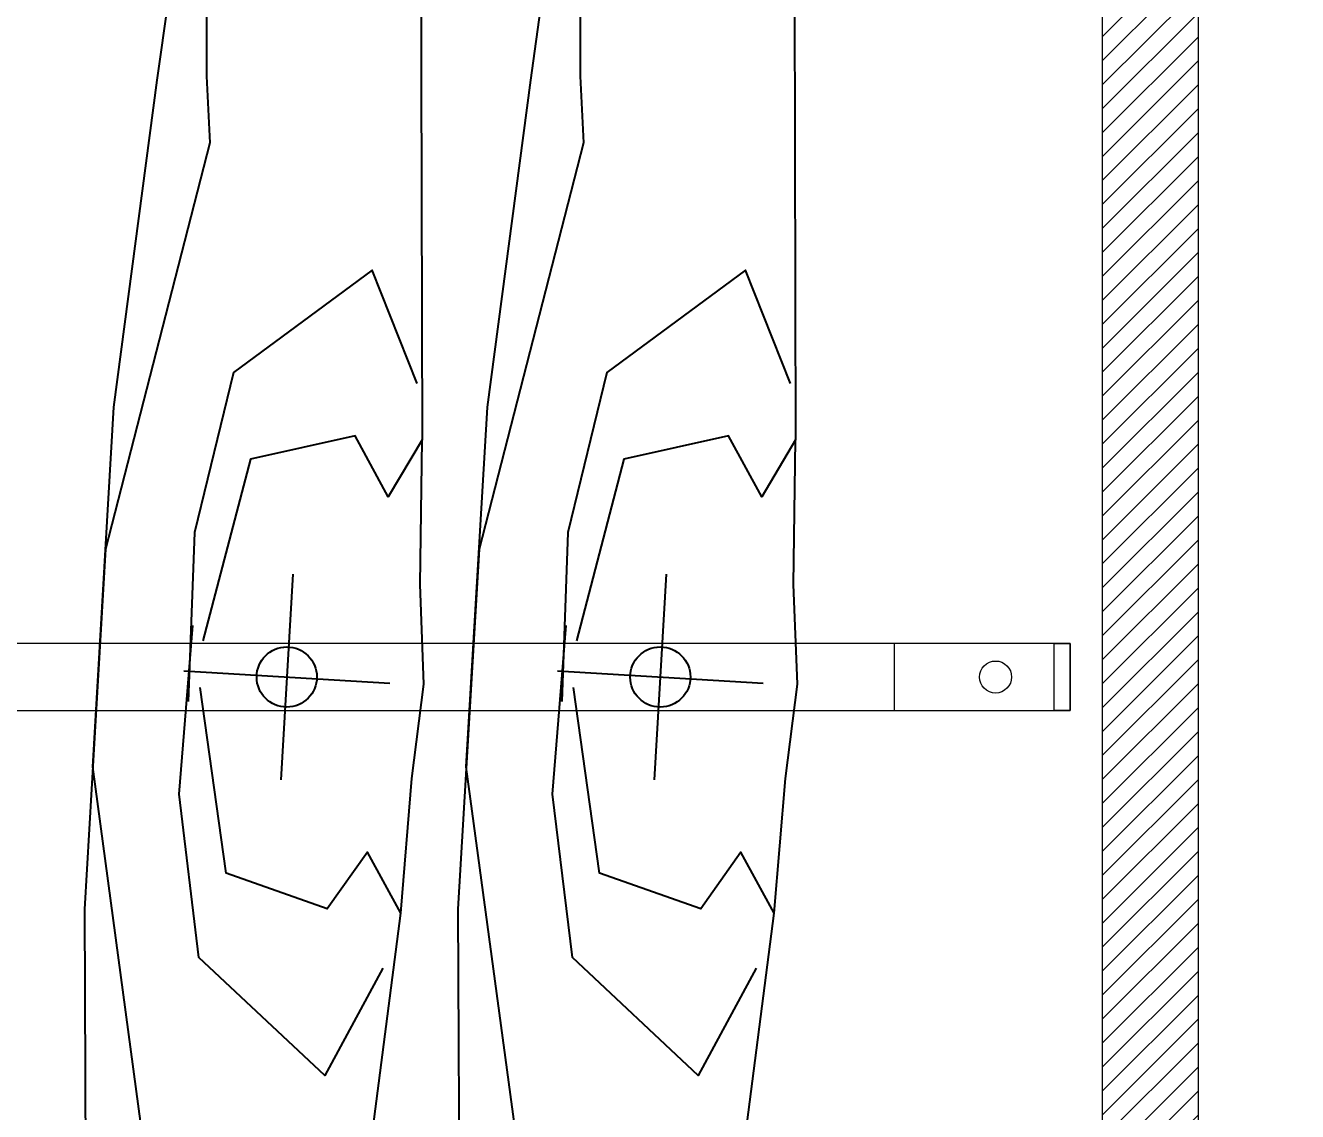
# Model space of a CAD drawing. Header units: millimetres. Extents: x -853320 to 19484, y -510814 to 9708.
# Drawn here: x 5460.1 to 5698.5, y 3383.9 to 3587.4 of the extents above; entities that cross this region are included whole.
import ezdxf
from ezdxf import colors
from ezdxf.entities.mleader import LeaderData, LeaderLine
from ezdxf.math import Vec2, Vec3

# ---------------------------------------------------------------- set-up
doc = ezdxf.new("R2010")
doc.units = ezdxf.units.MM
doc.layers.add('DS_ST_quote 1_50', color=7, linetype='Continuous')
doc.layers.add('VESTIARIO - clothing', color=185, linetype='Continuous')
for name, color, linetype, lineweight in [('F_ARREDI', 7, 'Continuous', 5), ('F_ELETTRODOMESTICI', 40, 'Continuous', 5), ('F_FERRAMENTA', 253, 'Continuous', 5), ('F_MULTI laminato OPACO', 1, 'Continuous', 5)]:
    doc.layers.add(name, color=color, linetype=linetype, lineweight=lineweight)
doc.styles.add('ARIAL', font='arial.ttf')
doc.styles.add('DANZI-DIDASCALIE', font='Yu Gothic UI Light.ttf', dxfattribs={"height": 30})
doc.dimstyles.new('ISO-100', dxfattribs={"dimtxt": 100, "dimasz": 5, "dimexe": 0.25, "dimexo": 6, "dimgap": 6, "dimtad": 1, "dimtxsty": 'ARIAL', "dimblk": 'ARCHTICK', "dimcen": 2.5, "dimdle": 15, "dimse1": 1, "dimse2": 1, "dimclrd": 256, "dimclre": 256, "dimclrt": 256, "dimadec": 0, "dimazin": 0, "dimtfac": 1, "dimtmove": 0, "dimatfit": 3, "dimldrblk": 'ARCHTICK', "dimfxl": 1, "dimlwd": -1, "dimlwe": -1, "dimarcsym": 0})

# ---------------------------------------------------------------- blocks, each defined once
blk = doc.blocks.new('_Dot')
at = {"color": 0, "linetype": 'ByBlock', "lineweight": -2}
blk.add_line((-0.5, 0), (-1, 0), dxfattribs=at)
at = {"color": 0, "linetype": 'ByBlock', "const_width": 0.5}
blk.add_lwpolyline([(-0.25, 0, 1), (0.25, 0, 1)], format="xyb", close=True, dxfattribs=at)
blk = doc.blocks.new('ARMADIO_camera master_sol.C_pianta')
at = {"layer": 'F_MULTI laminato OPACO', "transparency": 33554508}
h = blk.add_hatch(dxfattribs=at)
h.set_pattern_fill('ANSI31', color=256)
h.set_pattern_definition([(45, (384, 0), (-2.24506403, 2.24506403), [])])
h.paths.add_polyline_path([(717910.42, 531638.1), (717892.42, 531638.1), (717892.42, 531056.1), (717910.42, 531056.1)])
at = {"layer": 'F_FERRAMENTA'}
for points in [[(717916.42, 531330.35), (717949.42, 531330.35), (717949.42, 531342.85), (717916.42, 531342.85)], [(717916.42, 531342.85), (717919.42, 531342.85), (717919.42, 531330.35), (717916.42, 531330.35)], [(718313.42, 531342.85), (717919.42, 531342.85), (717919.42, 531330.35), (718313.42, 531330.35)]]:
    blk.add_lwpolyline(points, close=True, dxfattribs=at)
blk.add_circle((717930.42, 531336.6), 3, dxfattribs=at)
at = {"layer": 'F_MULTI laminato OPACO'}
for points in [[(717910.42, 531636.1), (717892.42, 531636.1), (717892.42, 531056.1), (717910.42, 531056.1)], [(717910.42, 531636.1), (718340.42, 531636.1), (718340.42, 531056.1), (717910.42, 531056.1)], [(717910.42, 531615.1), (718322.42, 531615.1), (718322.42, 531067.1), (717910.42, 531067.1)]]:
    blk.add_lwpolyline(points, close=True, dxfattribs=at)
at = {"layer": 'VESTIARIO - clothing', "color": 3}
for p, q in [((717992.13, 531317.3), (717994.39, 531355.89)), ((718062.13, 531317.3), (718064.39, 531355.89)), ((718012.55, 531335.46), (717973.96, 531337.73)), ((718082.55, 531335.46), (718043.96, 531337.73))]:
    blk.add_line(p, q, dxfattribs=at)
for points in [[(717985.93, 531117.57), (718008.23, 531199.15), (718008.3, 531224), (718007.65, 531236.47), (718027.22, 531312.67), (718031.18, 531380.12), (718030.91, 531442.71), (718031.67, 531457.12), (718031.03, 531469.9), (718023.82, 531526.27), (718018.79, 531543.82), (718011.52, 531561.34), (717996.7, 531557.39), (717992.52, 531545.36), (717989.62, 531517.91), (717971.89, 531380.83), (717978.14, 531369.42), (717985.67, 531380.02), (718004.63, 531373.39), (718009.5, 531338.57)], [(718055.93, 531117.57), (718078.23, 531199.15), (718078.3, 531224), (718077.65, 531236.47), (718097.22, 531312.67), (718101.18, 531380.12), (718100.91, 531442.71), (718101.67, 531457.12), (718101.03, 531469.9), (718093.82, 531526.27), (718088.79, 531543.82), (718081.52, 531561.34), (718066.7, 531557.39), (718062.52, 531545.36), (718059.62, 531517.91), (718041.89, 531380.83), (718048.14, 531369.42), (718055.67, 531380.02), (718074.63, 531373.39), (718079.5, 531338.57)], [(718017.06, 531543.36), (718024.03, 531468.43), (718021.2, 531443.73), (718019.1, 531431.43), (718029.61, 531353.46), (718025.65, 531286.02), (718017.52, 531224.77), (718015.43, 531209.83), (718015, 531196.86), (718003.93, 531142.42), (717997.83, 531125.31), (717994.3, 531116.48), (717983.72, 531111.34), (717970.78, 531126.26), (717968.26, 531154.03), (717967.89, 531292.17), (717974.23, 531302.85), (717980.47, 531291.43), (718000.08, 531295.8), (718008.99, 531329.81)], [(718087.06, 531543.36), (718094.03, 531468.43), (718091.2, 531443.73), (718089.1, 531431.43), (718099.61, 531353.46), (718095.65, 531286.02), (718087.52, 531224.77), (718085.43, 531209.83), (718085, 531196.86), (718073.93, 531142.42), (718067.83, 531125.31), (718064.3, 531116.48), (718053.72, 531111.34), (718040.78, 531126.26), (718038.26, 531154.03), (718037.89, 531292.17), (718044.23, 531302.85), (718050.47, 531291.43), (718070.08, 531295.8), (718078.99, 531329.81)], [(717975.27, 531391.18), (717986.13, 531411.26), (718009.71, 531389.16), (718013.44, 531358.55), (718010.88, 531326.94)], [(718045.27, 531391.18), (718056.13, 531411.26), (718079.71, 531389.16), (718083.44, 531358.55), (718080.88, 531326.94)], [(717971.89, 531380.83), (717969.8, 531355.59), (717967.57, 531337.97), (717968.27, 531319.25), (717967.89, 531292.17)], [(718041.89, 531380.83), (718039.8, 531355.59), (718037.57, 531337.97), (718038.27, 531319.25), (718037.89, 531292.17)], [(717968.84, 531281.57), (717977.27, 531260.35), (718003.27, 531279.55), (718010.56, 531309.5), (718011.72, 531341.2)], [(718038.84, 531281.57), (718047.27, 531260.35), (718073.27, 531279.55), (718080.56, 531309.5), (718081.72, 531341.2)]]:
    blk.add_lwpolyline(points, dxfattribs=at)
for centre in [(717993.26, 531336.6), (718063.26, 531336.6)]:
    blk.add_circle(centre, 5.64, dxfattribs=at)
blk = doc.blocks.new('_ArchTick')
at = {"color": 0, "linetype": 'ByBlock', "const_width": 0.15}
blk.add_lwpolyline([(-0.5, -0.5), (0.5, 0.5)], dxfattribs=at)
blk = doc.blocks.new('*D146')
at = {"layer": 'Defpoints', "color": 0, "transparency": 16777216}
for p in [(5588.56, 7348.81), (19268.52, 2810.66), (19483.82, 2810.66)]:
    blk.add_point(p, dxfattribs=at)
at = {"layer": 'DS_ST_quote 1_50', "transparency": 16777216}
blk.add_line((19268.52, 7363.81), (19268.52, 2795.66), dxfattribs=at)
at = {"layer": 'DS_ST_quote 1_50', "transparency": 16777216, "xscale": 5, "yscale": 5, "zscale": 5}
for p, rotation in [((19268.52, 7348.81), 90), ((19268.52, 2810.66), 270)]:
    blk.add_blockref('_ArchTick', p, dxfattribs=dict(at, rotation=rotation))
at = {"layer": 'DS_ST_quote 1_50', "transparency": 16777216, "insert": (19202.43, 5079.74), "char_height": 100, "attachment_point": 5, "rotation": 90, "style": 'ARIAL'}
blk.add_mtext('4538,15', dxfattribs=at)
blk = doc.blocks.new('BAGNO-LAVANDERIA_pianta_sol.B')
at = {"layer": 'F_ELETTRODOMESTICI', "color": 5, "ltscale": 5}
ml = blk.add_multileader_mtext('Standard', dxfattribs=at)
ml.set_content('{\\fYu Gothic UI Light|b0|i0|c128|p34;BASAMENTO c/cassetto} ditta MIELE art.WTS 610', color=5, style='DANZI-DIDASCALIE')
ml.set_leader_properties(color=256, linetype='ByLayer', lineweight=-1)
ml.set_arrow_properties(name='DOT')
ml.build(insert=Vec2(0, 0))
ml.multileader.update_dxf_attribs({"arrow_head_size": 5, "scale": 5})
ctx = ml.context
ctx.base_point, ctx.scale, ctx.char_height, ctx.arrow_head_size, ctx.landing_gap_size, ctx.plane_origin, ctx.plane_x_axis, ctx.plane_y_axis = Vec3(865728.96, 518190.64), 5, 25, 5, 10, Vec3(865691.99, 518253.27), Vec3(0, -1), Vec3(1, 0)
notes = []
notes.append((ctx, [(0, (0, 0, 0), (0, 0), (1, 0), 1, [])]))
ctx.mtext.insert, ctx.mtext.text_direction, ctx.mtext.rotation, ctx.mtext.width, ctx.mtext.flow_direction = Vec3(865741.68, 518180.64), Vec3(0, -1), 4.712389, 471.5743, 5
ml = blk.add_multileader_mtext('Standard', dxfattribs=at)
ml.set_content('{\\fYu Gothic UI Light|b0|i0|c128|p34;LAVASCIUGA} ditta MIELE art.WTD165 WPM 8/5kg', color=5, style='DANZI-DIDASCALIE')
ml.set_leader_properties(color=256, linetype='ByLayer', lineweight=-1)
ml.set_arrow_properties(name='DOT')
ml.build(insert=Vec2(0, 0))
ml.multileader.update_dxf_attribs({"arrow_head_size": 5, "scale": 5})
ctx = ml.context
ctx.base_point, ctx.scale, ctx.char_height, ctx.arrow_head_size, ctx.landing_gap_size, ctx.plane_origin, ctx.plane_x_axis, ctx.plane_y_axis = Vec3(865852.82, 518185.28), 5, 25, 5, 10, Vec3(865819.83, 518247.92), Vec3(0, -1), Vec3(1, 0)
notes.append((ctx, [(0, (0, 0, 0), (0, 0), (1, 0), 1, [])]))
ctx.mtext.insert, ctx.mtext.text_direction, ctx.mtext.rotation, ctx.mtext.width, ctx.mtext.flow_direction = Vec3(865869.52, 518175.28), Vec3(0, -1), 4.712389, 377.0167, 5
for ctx, leaders in notes:
    for number, flags, end, landing, length, lines in leaders:
        leader = LeaderData()
        leader.index, (leader.has_last_leader_line, leader.has_dogleg_vector, leader.attachment_direction) = number, flags
        leader.last_leader_point, leader.dogleg_vector, leader.dogleg_length = Vec3(end), Vec3(landing), length
        for number, points, colour, breaks in lines:
            line = LeaderLine()
            line.index, line.vertices, line.color, line.breaks = number, Vec3.list(points), colors.encode_raw_color(colour), breaks
            leader.lines.append(line)
        ctx.leaders.append(leader)

msp = doc.modelspace()

# ---------------------------------------------------------------- block references
at = {"layer": 'F_ARREDI', "color": 2, "lineweight": 5}
msp.add_blockref('BAGNO-LAVANDERIA_pianta_sol.B', (-853319.899, -510814.178), dxfattribs=at)
at = {"layer": 'F_ARREDI', "color": 2, "lineweight": 5, "rotation": 180}
msp.add_blockref('ARMADIO_camera master_sol.C_pianta', (723572.288, 534801.91), dxfattribs=at)

# ---------------------------------------------------------------- dimensions: what is measured, and where the dimension line sits
at = {"layer": 'DS_ST_quote 1_50', "color": 4}
dim = msp.add_linear_dim(base=(19268.5243, 2810.6601), p1=(5588.556, 7348.8148), p2=(19483.824, 2810.6601), angle=90, dimstyle='ISO-100', dxfattribs=at)
dim.commit()
dim.dimension.update_dxf_attribs({"geometry": '*D146', "text_midpoint": (19202.4288, 5079.7375)})

doc.saveas('drawing.dxf')
